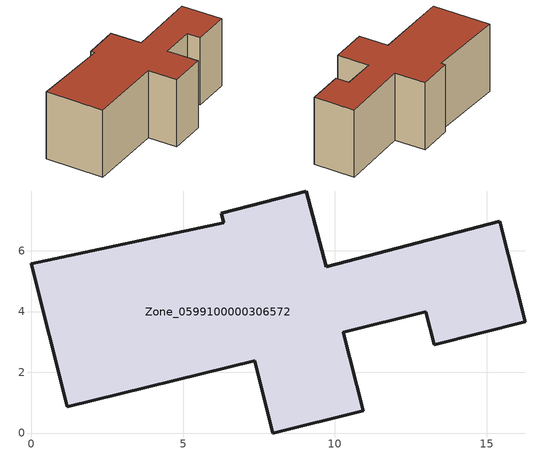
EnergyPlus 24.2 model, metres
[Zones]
Zone_0599100000306572
 floor ground (C_G): 0,5.58 6.34,6.92 6.26,7.23 9.06,7.97 9.72,5.48 15.43,6.98 16.27,3.66 13.27,2.91 13,3.99 10.28,3.32 10.93,0.74 7.96,0 7.36,2.38 1.18,0.86 z0
 wall outside (C_F): 6.34,6.92 0,5.58 1.18,0.86 7.36,2.38 7.96,0 10.93,0.74 10.28,3.32 13,3.99 13.27,2.91 16.27,3.66 15.43,6.98 9.72,5.48 9.06,7.97 6.26,7.23 6.34,6.92 z0:5.8
 roof outside (C_R): 13.27,2.91 16.27,3.66 15.43,6.98 9.72,5.48 9.06,7.97 6.26,7.23 6.34,6.92 0,5.58 1.18,0.86 7.36,2.38 7.96,0 10.93,0.74 10.28,3.32 13,3.99 z5.8
[BUILDING]
Pand.0599100000306572: North Axis=0; Terrain=City; Loads Convergence Tolerance Value=0.04; Temperature Convergence Tolerance Value=0.4; Solar Distribution=FullExterior; Maximum Number of Warmup Days=25; Minimum Number of Warmup Days=1
[Site:Location]
Rotterdam.The.Hague.AP_ZH_NLD Design_Conditions: Latitude=51.96; Longitude=4.45; Time Zone=1; Elevation=-4.5
[SITE:GROUNDTEMPERATURE:BUILDINGSURFACE]
18, 18, 18, 18, 18, 18, 18, 18, 18, 18, 18, 18
[MATERIAL] Thermal Absorptance=0.9; Solar Absorptance=0.7; Visible Absorptance=0.7
Name | Roughness | Thickness | Conductivity | Density | Specific Heat
G.TI.1965-1974 | MediumSmooth | 0.15 | 0.882353 | 540 | 1210
F.TI.1965-1974 | Rough | 0.3 | 0.697674 | 1920 | 840
R.TI.1965-1974 | MediumRough | 0.2 | 0.232558 | 1500 | 1000
[CONSTRUCTION]
C_G: G.TI.1965-1974
C_F: F.TI.1965-1974
C_R: R.TI.1965-1974
[ZONE]
Zone_0599100000306572: Type=1; Multiplier=1; Ceiling Height=Autocalculate; Volume=Autocalculate; Floor Area=autocalculate; Part of Total Floor Area=Yes
[ZONEINFILTRATION:DESIGNFLOWRATE]
Infil_Zone_0599100000306572: Zone or ZoneList or Space or SpaceList=Zone_0599100000306572; Schedule=AlwaysOn; Design Flow Rate Calculation Method=Flow/Area; Flow Rate per Floor Area=0.003; Constant Term Coefficient=1; Temperature Term Coefficient=0; Velocity Term Coefficient=0; Velocity Squared Term Coefficient=0
[HVACTEMPLATE:ZONE:IDEALLOADSAIRSYSTEM]
Zone_0599100000306572: Maximum Heating Supply Air Temperature=50; Minimum Cooling Supply Air Temperature=13; Maximum Heating Supply Air Humidity Ratio=0.0156; Minimum Cooling Supply Air Humidity Ratio=0.0077; Heating Limit=NoLimit; Cooling Limit=NoLimit; Dehumidification Control Type=ConstantSensibleHeatRatio; Cooling Sensible Heat Ratio=0.7; Dehumidification Setpoint=60; Humidification Control Type=None; Humidification Setpoint=30; Outdoor Air Method=None; Outdoor Air Flow Rate per Person=0.00944; Outdoor Air Flow Rate per Zone Floor Area=0; Outdoor Air Flow Rate per Zone=0; Demand Controlled Ventilation Type=None; Outdoor Air Economizer Type=NoEconomizer; Heat Recovery Type=None; Sensible Heat Recovery Effectiveness=0.7; Latent Heat Recovery Effectiveness=0.65
[ZONECONTROL:THERMOSTAT]
ThermostatControl_Zone_0599100000306572: Zone or ZoneList=Zone_0599100000306572; Control Type Schedule=DualSetpointControlType; Control 1=Thermostat_Zone_0599100000306572; Temperature Difference Between Cutout And Setpoint=0
[THERMOSTATSETPOINT:DUALSETPOINT]
Thermostat_Zone_0599100000306572: Heating Setpoint Temperature Schedule=HeatingSetpoint_Zone_0599100000306572; Cooling Setpoint Temperature Schedule=CoolingSetpoint_Zone_0599100000306572
[SCHEDULE:COMPACT]
HeatingSetpoint_Zone_0599100000306572: Through: 12/31, For: AllDays, Until: 24:00, 21
CoolingSetpoint_Zone_0599100000306572: Through: 12/31, For: AllDays, Until: 24:00, 24
DualSetpointControlType: Through: 12/31, For: AllDays, Until: 24:00, 4
AlwaysOn: Through: 12/31, For: AllDays, Until: 24:00, 1
